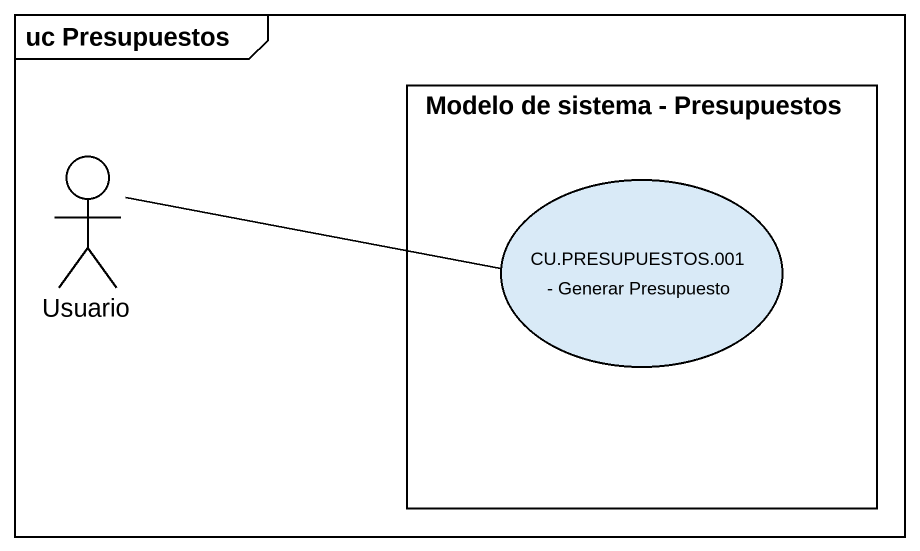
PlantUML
@startuml
mainframe uc Presupuestos
rectangle "Modelo de sistema - Presupuestos" as Modelo_de_sistema {
  usecase "CU.PRESUPUESTOS.001 - Generar Presupuesto" as CU_PRESUPUESTOS_001_Generar
}
actor Usuario
Usuario -right- CU_PRESUPUESTOS_001_Generar
@enduml
